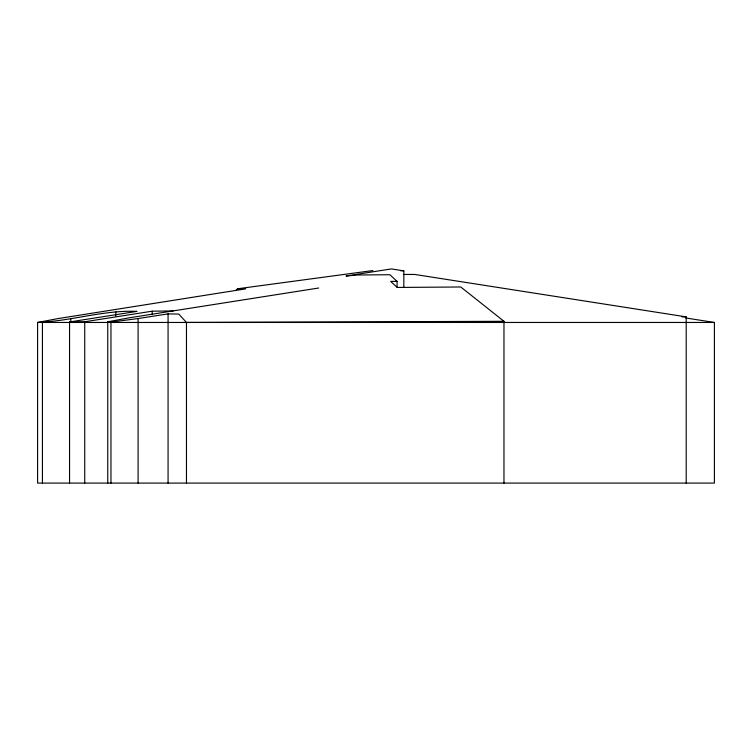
<?xml version="1.0" encoding="UTF-8"?>
<svg xmlns="http://www.w3.org/2000/svg" width="752" height="752" viewBox="0 0 752 752"><rect width="100%" height="100%" fill="white"/><g stroke="black" fill="none" stroke-linecap="round" stroke-linejoin="round"><path stroke-width="1.13" d="M235.827 290.479L237.463 288.796L372.851 270.56M107.752 483.085L107.752 321.8L129.523 317.767L318.669 288.016M685.758 317.974L714.4 322.458L714.4 483.085L37.6 483.085L37.6 322.42C70.97 321.217 103.466 309.937 137.014 311.375L69.551 321.959L69.551 483.085M69.551 321.959L84.732 321.762L152.195 311.187L173.251 310.924M107.752 321.8L110.958 322.1L138.095 318.547L168.072 313.875L178.797 314.082L186.468 322.458L186.468 483.085M682.017 316.893L686.2 316.874L686.2 483.085M186.468 322.458L503.972 321.301L503.972 483.085M403.335 274.461L414.775 274.452L686.2 316.874M397.065 287.236L397.065 281.37L390.636 281.38L397.235 287.443L460.769 286.991L503.972 321.301M714.4 322.458L37.6 322.458L57.96 318.594L245.707 288.871L237.463 288.796M400.449 270.701L403.843 270.87L403.843 287.283M403.843 270.87L391.378 268.915L346.014 276.022L357.792 274.988L389.884 274.734L397.065 281.37M168.072 313.875L168.072 483.085M152.195 311.187L152.195 314.571M138.095 318.547L138.095 483.085M115.789 311.638L115.789 315.962M110.958 322.1L110.958 483.085M84.732 321.762L84.732 483.085M70.801 318.669L70.801 322.458M42.432 322.458L42.432 483.085"/></g></svg>
